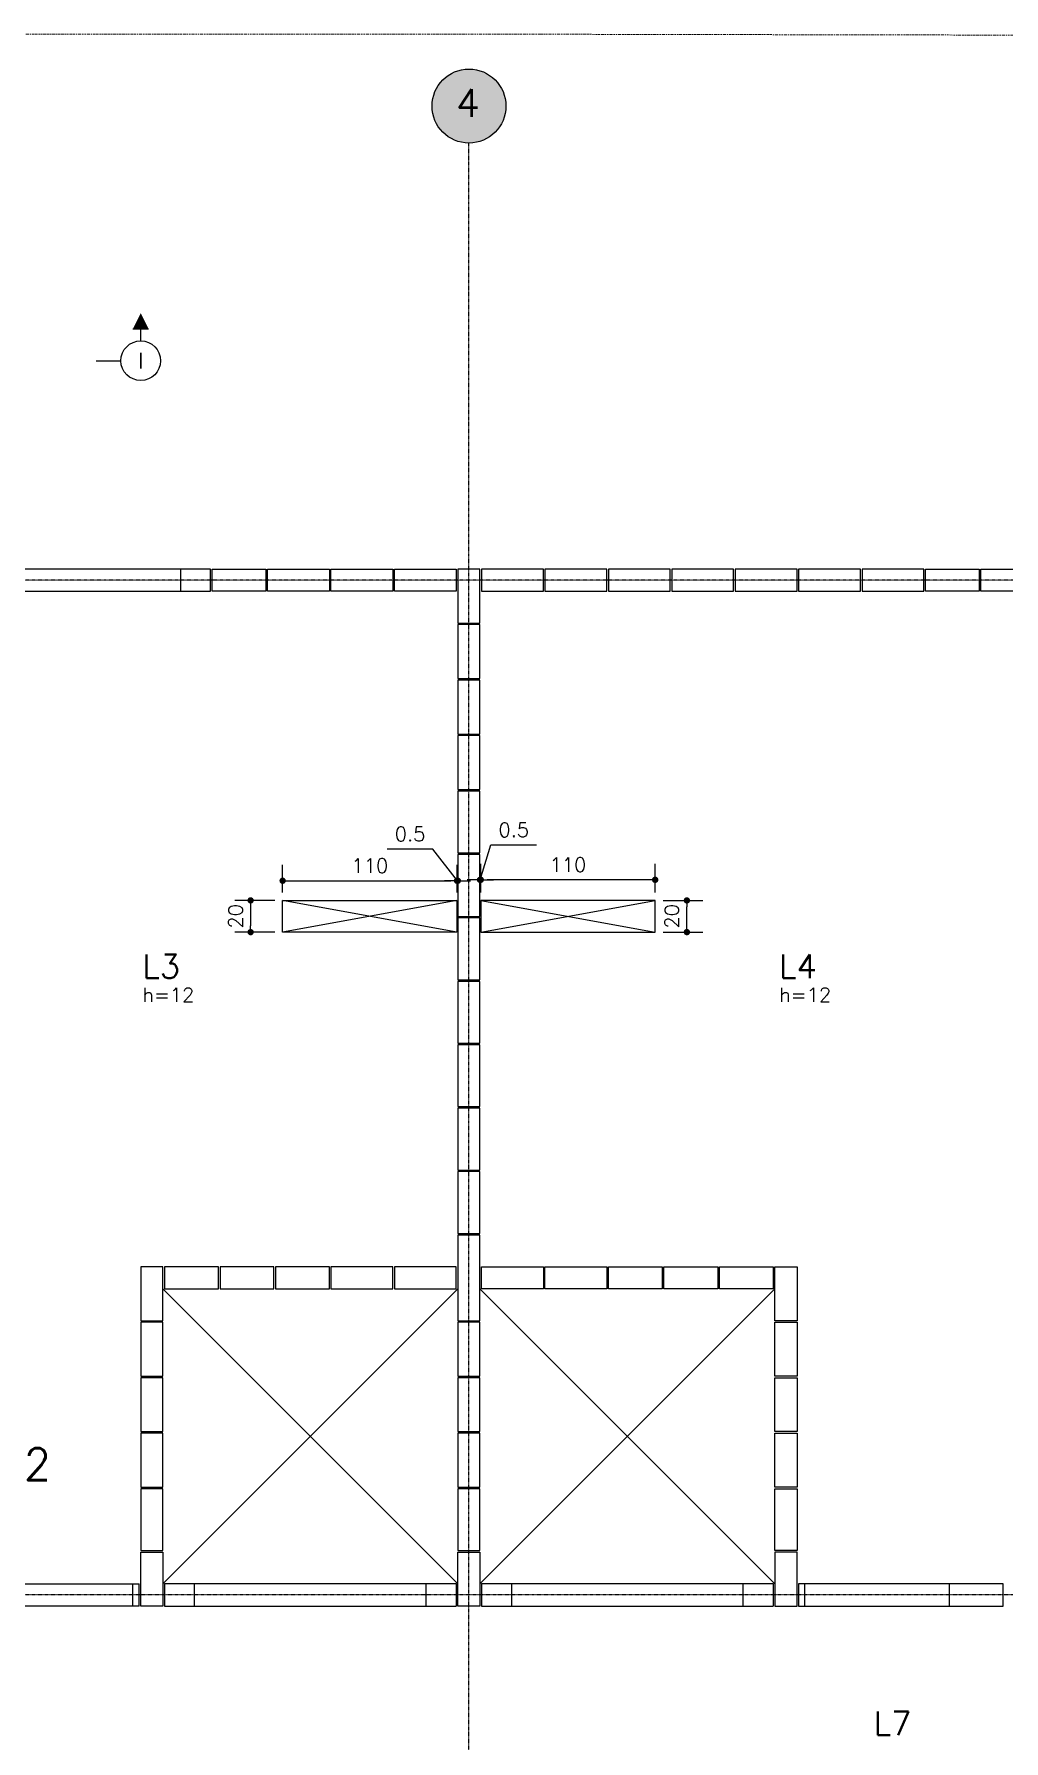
# Model space of a CAD drawing. Extents: x -856 to 20282, y 14720 to 28231.
# Drawn here: x 12993 to 13605, y 24281 to 25357 of the extents above; entities that cross this region are included whole.
import ezdxf
from ezdxf.enums import TextEntityAlignment as Align

# ---------------------------------------------------------------- set-up
doc = ezdxf.new("R2010")
doc.units = 0
doc.linetypes.add('AXES', pattern=[0.54, 0.3, -0.08, 0.08, -0.08])
doc.linetypes.add('Double dash', pattern=[55, 20, -5, 10, -5, 10, -5])
doc.layers.get('0').update_dxf_attribs({"linetype": 'CONTINUOUS'})
doc.layers.get('Defpoints').update_dxf_attribs({"linetype": 'CONTINUOUS'})
for name, color, linetype in [('COTA', 1, 'CONTINUOUS'), ('EIXOS', 1, 'AXES'), ('H4', 254, 'CONTINUOUS'), ('IND-EIXOS', 2, 'CONTINUOUS'), ('L-D', 2, 'CONTINUOUS'), ('L-N', 4, 'CONTINUOUS'), ('Linha_media', 4, 'CONTINUOUS'), ('PENA_1', 1, 'CONTINUOUS'), ('PENA_3', 3, 'CONTINUOUS'), ('PIL-N', 4, 'CONTINUOUS'), ('TEXT-EIXOS', 3, 'CONTINUOUS'), ('VIGA', 3, 'CONTINUOUS')]:
    doc.layers.add(name, color=color, linetype=linetype)
doc.layers.add('TLV-DVI-___-CNT', color=7, linetype='Double dash', lineweight=9)
doc.styles.add('COTA', font='romans.shx')
doc.styles.add('ROMANS', font='ROMANS')
doc.styles.get("Standard").update_dxf_attribs({"font": 'ROMANS.SHX'})
doc.styles.add('Texto1', font='romans.shx', dxfattribs={"height": 9})
doc.dimstyles.new('forma', dxfattribs={"dimscale": 5, "dimtxt": 1.8, "dimasz": 0.8, "dimexe": 2, "dimexo": 1, "dimgap": 1, "dimtad": 1, "dimdec": 1, "dimzin": 9, "dimdsep": 46, "dimtxsty": 'COTA', "dimblk1": 'DOT', "dimblk2": 'DOT', "dimsah": 1, "dimcen": 0, "dimdle": 1, "dimclrd": 256, "dimclre": 256, "dimclrt": 2, "dimadec": 0, "dimazin": 0, "dimtfac": 1, "dimtdec": 0, "dimtmove": 0, "dimatfit": 3, "dimfxl": 1, "dimtolj": 1, "dimtzin": 0, "dimarcsym": 0})

# ---------------------------------------------------------------- blocks, each defined once
blk = doc.blocks.new('Family - ___-2103959-PLANTA INFERIOR 2')
at = {"layer": 'TLV-DVI-___-CNT', "color": 1, "true_color": 0xff0000}
for p, q in [((-34123, 10030), (-30001, 10030)), ((-30001, 10030), (-17649, 10007))]:
    blk.add_line(p, q, dxfattribs=at)
blk = doc.blocks.new('A$C8a1ee3b4')
at = {"layer": 'TLV-DVI-___-CNT', "color": 1, "true_color": 0xff0000, "xscale": 0.1, "yscale": 0.1, "zscale": 0.1}
blk.add_blockref('Family - ___-2103959-PLANTA INFERIOR 2', (4865.2, 1037.1), dxfattribs=at)
blk = doc.blocks.new('seção_dir')
at = {"layer": 'Linha_media'}
for p, q in [((-1, 4), (1, 4)), ((0, 2.5), (0, 4)), ((-5.62, 0), (-2.5, 0))]:
    blk.add_line(p, q, dxfattribs=at)
blk.add_circle((0, 0), 2.5, dxfattribs=at)
blk.add_solid([(-1, 4), (0, 6), (1, 4)], dxfattribs=at)
blk = doc.blocks.new('atrib_seção')
at = {"layer": 'Linha_media', "style": 'ROMANS'}
blk.add_attdef('X', text='', height=2, dxfattribs=at).set_placement((0, 0), align=Align.MIDDLE)
blk = doc.blocks.new('_Dot')
at = {"color": 0, "linetype": 'ByBlock', "lineweight": -2}
blk.add_line((-0.5, 0), (-1, 0), dxfattribs=at)
at = {"color": 0, "linetype": 'ByBlock', "const_width": 0.5}
blk.add_lwpolyline([(-0.25, 0, 1), (0.25, 0, 1)], format="xyb", close=True, dxfattribs=at)
blk = doc.blocks.new('*D633')
at = {"layer": 'COTA', "lineweight": -2, "transparency": 16777216}
for p, q in [((13149.6, 24815.9), (13149.6, 24833.3)), ((13259.6, 24815.9), (13259.6, 24833.3)), ((13153.6, 24823.3), (13255.6, 24823.3))]:
    blk.add_line(p, q, dxfattribs=at)
at = {"layer": 'Defpoints', "color": 0, "transparency": 16777216}
for p in [(13259.6, 24823.3), (13149.6, 24810.9), (13259.6, 24810.9)]:
    blk.add_point(p, dxfattribs=at)
at = {"layer": 'COTA', "lineweight": -2, "transparency": 16777216, "xscale": 4, "yscale": 4, "zscale": 4, "rotation": 180}
blk.add_blockref('_Dot', (13149.6, 24823.3), dxfattribs=at)
at = {"layer": 'COTA', "lineweight": -2, "transparency": 16777216, "xscale": 4, "yscale": 4, "zscale": 4}
blk.add_blockref('_Dot', (13259.6, 24823.3), dxfattribs=at)
at = {"layer": 'COTA', "color": 2, "transparency": 16777216, "insert": (13204.6, 24832.8), "char_height": 9, "attachment_point": 5, "style": 'COTA'}
blk.add_mtext('\\A1;110 ', dxfattribs=at)
blk = doc.blocks.new('*D634')
at = {"layer": 'COTA', "lineweight": -2, "transparency": 16777216}
for p, q in [((13244.4, 24843.3), (13215.6, 24843.3)), ((13259.8, 24823.3), (13244.4, 24843.3)), ((13259.6, 24815.9), (13259.6, 24833.3)), ((13260.1, 24815.9), (13260.1, 24833.3)), ((13255.6, 24823.3), (13251.6, 24823.3)), ((13259.6, 24823.3), (13260.1, 24823.3)), ((13259.6, 24823.3), (13260.1, 24823.3)), ((13264.1, 24823.3), (13268.1, 24823.3))]:
    blk.add_line(p, q, dxfattribs=at)
at = {"layer": 'Defpoints', "color": 0, "transparency": 16777216}
for p in [(13260.1, 24823.3), (13259.6, 24810.9), (13260.1, 24810.9)]:
    blk.add_point(p, dxfattribs=at)
at = {"layer": 'COTA', "lineweight": -2, "transparency": 16777216, "xscale": 4, "yscale": 4, "zscale": 4}
blk.add_blockref('_Dot', (13259.6, 24823.3), dxfattribs=at)
at = {"layer": 'COTA', "lineweight": -2, "transparency": 16777216, "xscale": 4, "yscale": 4, "zscale": 4, "rotation": 180}
blk.add_blockref('_Dot', (13260.1, 24823.3), dxfattribs=at)
at = {"layer": 'COTA', "color": 2, "transparency": 16777216, "insert": (13230, 24852.8), "char_height": 9, "attachment_point": 5, "style": 'COTA'}
blk.add_mtext('\\A1;0.5 ', dxfattribs=at)
blk = doc.blocks.new('*D635')
at = {"layer": 'COTA', "lineweight": -2, "transparency": 16777216}
for p, q in [((13144.6, 24810.9), (13119.4, 24810.9)), ((13129.4, 24806.9), (13129.4, 24794.9)), ((13144.6, 24790.9), (13119.4, 24790.9))]:
    blk.add_line(p, q, dxfattribs=at)
at = {"layer": 'Defpoints', "color": 0, "transparency": 16777216}
for p in [(13149.6, 24810.9), (13129.4, 24790.9), (13149.6, 24790.9)]:
    blk.add_point(p, dxfattribs=at)
at = {"layer": 'COTA', "lineweight": -2, "transparency": 16777216, "xscale": 4, "yscale": 4, "zscale": 4}
for p, rotation in [((13129.4, 24810.9), 90), ((13129.4, 24790.9), 270)]:
    blk.add_blockref('_Dot', p, dxfattribs=dict(at, rotation=rotation))
at = {"layer": 'COTA', "color": 2, "transparency": 16777216, "insert": (13119.9, 24800.9), "char_height": 9, "attachment_point": 5, "rotation": 90, "style": 'COTA'}
blk.add_mtext('\\A1;20 ', dxfattribs=at)
blk = doc.blocks.new('*D636')
at = {"layer": 'COTA', "lineweight": -2, "transparency": 16777216}
for p, q in [((13389.6, 24810.9), (13414.6, 24810.9)), ((13404.6, 24794.9), (13404.6, 24806.9)), ((13389.6, 24790.9), (13414.6, 24790.9))]:
    blk.add_line(p, q, dxfattribs=at)
at = {"layer": 'Defpoints', "color": 0, "transparency": 16777216}
for p in [(13384.6, 24810.9), (13404.6, 24810.9), (13384.6, 24790.9)]:
    blk.add_point(p, dxfattribs=at)
at = {"layer": 'COTA', "lineweight": -2, "transparency": 16777216, "xscale": 4, "yscale": 4, "zscale": 4}
for p, rotation in [((13404.6, 24810.9), 90), ((13404.6, 24790.9), 270)]:
    blk.add_blockref('_Dot', p, dxfattribs=dict(at, rotation=rotation))
at = {"layer": 'COTA', "color": 2, "transparency": 16777216, "insert": (13395.1, 24800.9), "char_height": 9, "attachment_point": 5, "rotation": 90, "style": 'COTA'}
blk.add_mtext('\\A1;20 ', dxfattribs=at)
blk = doc.blocks.new('*D637')
at = {"layer": 'COTA', "lineweight": -2, "transparency": 16777216}
for p, q in [((13274.6, 24815.9), (13274.6, 24833.9)), ((13384.6, 24815.9), (13384.6, 24833.9)), ((13380.6, 24823.9), (13278.6, 24823.9))]:
    blk.add_line(p, q, dxfattribs=at)
at = {"layer": 'Defpoints', "color": 0, "transparency": 16777216}
for p in [(13274.6, 24823.9), (13274.6, 24810.9), (13384.6, 24810.9)]:
    blk.add_point(p, dxfattribs=at)
at = {"layer": 'COTA', "lineweight": -2, "transparency": 16777216, "xscale": 4, "yscale": 4, "zscale": 4, "rotation": 180}
blk.add_blockref('_Dot', (13274.6, 24823.9), dxfattribs=at)
at = {"layer": 'COTA', "lineweight": -2, "transparency": 16777216, "xscale": 4, "yscale": 4, "zscale": 4}
blk.add_blockref('_Dot', (13384.6, 24823.9), dxfattribs=at)
at = {"layer": 'COTA', "color": 2, "transparency": 16777216, "insert": (13329.6, 24833.4), "char_height": 9, "attachment_point": 5, "style": 'COTA'}
blk.add_mtext('\\A1;110 ', dxfattribs=at)
blk = doc.blocks.new('*D638')
at = {"layer": 'COTA', "lineweight": -2, "transparency": 16777216}
for p, q in [((13274.3, 24823.9), (13280.9, 24845.9)), ((13280.9, 24845.9), (13309.8, 24845.9)), ((13274.1, 24815.9), (13274.1, 24833.9)), ((13274.6, 24815.9), (13274.6, 24833.9)), ((13270.1, 24823.9), (13266.1, 24823.9)), ((13274.6, 24823.9), (13274.1, 24823.9)), ((13274.6, 24823.9), (13274.1, 24823.9)), ((13278.6, 24823.9), (13282.6, 24823.9))]:
    blk.add_line(p, q, dxfattribs=at)
at = {"layer": 'Defpoints', "color": 0, "transparency": 16777216}
for p in [(13274.1, 24823.9), (13274.1, 24810.9), (13274.6, 24810.9)]:
    blk.add_point(p, dxfattribs=at)
at = {"layer": 'COTA', "lineweight": -2, "transparency": 16777216, "xscale": 4, "yscale": 4, "zscale": 4}
blk.add_blockref('_Dot', (13274.1, 24823.9), dxfattribs=at)
at = {"layer": 'COTA', "lineweight": -2, "transparency": 16777216, "xscale": 4, "yscale": 4, "zscale": 4, "rotation": 180}
blk.add_blockref('_Dot', (13274.6, 24823.9), dxfattribs=at)
at = {"layer": 'COTA', "color": 2, "transparency": 16777216, "insert": (13295.4, 24855.4), "char_height": 9, "attachment_point": 5, "style": 'COTA'}
blk.add_mtext('\\A1;0.5 ', dxfattribs=at)

msp = doc.modelspace()

# ---------------------------------------------------------------- hatches: boundary and pattern name
at = {"layer": 'H4'}
h = msp.add_hatch(color=256, dxfattribs=at)
edge = h.paths.add_edge_path()
edge.add_arc((13267.15, 25311.91), 23.33, 0, 360)

# ---------------------------------------------------------------- linework, layer by layer
msp.add_line((12930.08, 24379.86), (13059.08, 24379.86))
for points in [[(13104.08, 25019.9), (12945.08, 25019.9), (12945.08, 25005.9), (13104.08, 25005.9)], [(13085.08, 25019.9), (13085.08, 25005.9)], [(13104.08, 25005.9), (13104.08, 25019.9)], [(13105.08, 25019.86), (13139.08, 25019.86), (13139.08, 25005.86), (13105.08, 25005.86), (13105.08, 25019.86)], [(13140.08, 25019.86), (13179.08, 25019.86), (13179.08, 25005.86), (13140.08, 25005.86), (13140.08, 25019.86)], [(13180.08, 25019.86), (13219.08, 25019.86), (13219.08, 25005.86), (13180.08, 25005.86), (13180.08, 25019.86)], [(13220.08, 25019.86), (13259.08, 25019.86), (13259.08, 25005.86), (13220.08, 25005.86), (13220.08, 25019.86)], [(13260.08, 25019.86), (13260.08, 24985.86), (13274.08, 24985.86), (13274.08, 25019.86), (13260.08, 25019.86)], [(13314.08, 25019.86), (13275.08, 25019.86), (13275.08, 25005.86), (13314.08, 25005.86), (13314.08, 25019.86)], [(13354.08, 25019.86), (13315.08, 25019.86), (13315.08, 25005.86), (13354.08, 25005.86), (13354.08, 25019.86)], [(13394.08, 25019.86), (13355.08, 25019.86), (13355.08, 25005.86), (13394.08, 25005.86), (13394.08, 25019.86)], [(13434.08, 25019.86), (13395.08, 25019.86), (13395.08, 25005.86), (13434.08, 25005.86), (13434.08, 25019.86)], [(13474.08, 25019.86), (13435.08, 25019.86), (13435.08, 25005.86), (13474.08, 25005.86), (13474.08, 25019.86)], [(13514.08, 25019.86), (13475.08, 25019.86), (13475.08, 25005.86), (13514.08, 25005.86), (13514.08, 25019.86)], [(13554.08, 25019.86), (13515.08, 25019.86), (13515.08, 25005.86), (13554.08, 25005.86), (13554.08, 25019.86)], [(13555.08, 25019.86), (13589.08, 25019.86), (13589.08, 25005.86), (13555.08, 25005.86), (13555.08, 25019.86)], [(13590.08, 25019.86), (13624.08, 25019.86), (13624.08, 25005.86), (13590.08, 25005.86), (13590.08, 25019.86)], [(13260.08, 24984.86), (13260.08, 24950.86), (13274.08, 24950.86), (13274.08, 24984.86), (13260.08, 24984.86)], [(13260.08, 24949.86), (13260.08, 24915.86), (13274.08, 24915.86), (13274.08, 24949.86), (13260.08, 24949.86)], [(13260.08, 24914.86), (13260.08, 24880.86), (13274.08, 24880.86), (13274.08, 24914.86), (13260.08, 24914.86)], [(13260.08, 24879.86), (13260.08, 24840.86), (13274.08, 24840.86), (13274.08, 24879.86), (13260.08, 24879.86)], [(13260.08, 24839.86), (13260.08, 24800.86), (13274.08, 24800.86), (13274.08, 24839.86), (13260.08, 24839.86)], [(13260.08, 24799.86), (13260.08, 24760.86), (13274.08, 24760.86), (13274.08, 24799.86), (13260.08, 24799.86)], [(13260.08, 24759.86), (13260.08, 24720.86), (13274.08, 24720.86), (13274.08, 24759.86), (13260.08, 24759.86)], [(13260.08, 24719.86), (13260.08, 24680.86), (13274.08, 24680.86), (13274.08, 24719.86), (13260.08, 24719.86)], [(13260.08, 24679.86), (13260.08, 24640.86), (13274.08, 24640.86), (13274.08, 24679.86), (13260.08, 24679.86)], [(13260.08, 24639.86), (13260.08, 24600.86), (13274.08, 24600.86), (13274.08, 24639.86), (13260.08, 24639.86)], [(13260.08, 24599.86), (13260.08, 24545.86), (13274.08, 24545.86), (13274.08, 24599.86), (13260.08, 24599.86)], [(13060.08, 24579.86), (13060.08, 24545.86), (13074.08, 24545.86), (13074.08, 24579.86), (13060.08, 24579.86)], [(13109.08, 24579.86), (13075.08, 24579.86), (13075.08, 24565.86), (13109.08, 24565.86), (13109.08, 24579.86)], [(13144.08, 24579.86), (13110.08, 24579.86), (13110.08, 24565.86), (13144.08, 24565.86), (13144.08, 24579.86)], [(13179.08, 24579.86), (13145.08, 24579.86), (13145.08, 24565.86), (13179.08, 24565.86), (13179.08, 24579.86)], [(13180.08, 24565.86), (13219.08, 24565.86), (13219.08, 24579.86), (13180.08, 24579.86), (13180.08, 24565.86)], [(13220.08, 24565.86), (13259.08, 24565.86), (13259.08, 24579.86), (13220.08, 24579.86), (13220.08, 24565.86)], [(13314.08, 24565.86), (13275.08, 24565.86), (13275.08, 24579.86), (13314.08, 24579.86), (13314.08, 24565.86)], [(13354.08, 24565.86), (13315.08, 24565.86), (13315.08, 24579.86), (13354.08, 24579.86), (13354.08, 24565.86)], [(13355.08, 24579.86), (13389.08, 24579.86), (13389.08, 24565.86), (13355.08, 24565.86), (13355.08, 24579.86)], [(13390.08, 24579.86), (13424.08, 24579.86), (13424.08, 24565.86), (13390.08, 24565.86), (13390.08, 24579.86)], [(13425.08, 24579.86), (13459.08, 24579.86), (13459.08, 24565.86), (13425.08, 24565.86), (13425.08, 24579.86)], [(13474.08, 24579.86), (13474.08, 24545.86), (13460.08, 24545.86), (13460.08, 24579.86), (13474.08, 24579.86)], [(13060.08, 24544.86), (13060.08, 24510.86), (13074.08, 24510.86), (13074.08, 24544.86), (13060.08, 24544.86)], [(13260.08, 24544.86), (13260.08, 24510.86), (13274.08, 24510.86), (13274.08, 24544.86), (13260.08, 24544.86)], [(13474.08, 24544.86), (13474.08, 24510.86), (13460.08, 24510.86), (13460.08, 24544.86), (13474.08, 24544.86)], [(13060.08, 24509.86), (13060.08, 24475.86), (13074.08, 24475.86), (13074.08, 24509.86), (13060.08, 24509.86)], [(13260.08, 24509.86), (13260.08, 24475.86), (13274.08, 24475.86), (13274.08, 24509.86), (13260.08, 24509.86)], [(13474.08, 24509.86), (13474.08, 24475.86), (13460.08, 24475.86), (13460.08, 24509.86), (13474.08, 24509.86)], [(13060.08, 24474.86), (13060.08, 24440.86), (13074.08, 24440.86), (13074.08, 24474.86), (13060.08, 24474.86)], [(13260.08, 24474.86), (13260.08, 24440.86), (13274.08, 24440.86), (13274.08, 24474.86), (13260.08, 24474.86)], [(13474.08, 24474.86), (13474.08, 24440.86), (13460.08, 24440.86), (13460.08, 24474.86), (13474.08, 24474.86)], [(13060.08, 24439.86), (13060.08, 24400.86), (13074.08, 24400.86), (13074.08, 24439.86), (13060.08, 24439.86)], [(13260.08, 24439.86), (13260.08, 24400.86), (13274.08, 24400.86), (13274.08, 24439.86), (13260.08, 24439.86)], [(13474.08, 24439.86), (13474.08, 24400.86), (13460.08, 24400.86), (13460.08, 24439.86), (13474.08, 24439.86)], [(13060.08, 24365.86), (13060.08, 24399.86), (13074.08, 24399.86), (13074.08, 24365.86), (13060.08, 24365.86)], [(13260.08, 24365.86), (13260.08, 24399.86), (13274.08, 24399.86), (13274.08, 24365.86), (13260.08, 24365.86)], [(13474.08, 24365.86), (13474.08, 24399.86), (13460.08, 24399.86), (13460.08, 24365.86), (13474.08, 24365.86)], [(13059.08, 24365.86), (12930.08, 24365.86), (12930.08, 24379.86)], [(13055.08, 24365.86), (13055.08, 24379.86)], [(13059.08, 24365.86), (13059.08, 24379.86)], [(13259.08, 24379.86), (13075.08, 24379.86), (13075.08, 24365.86), (13259.08, 24365.86)], [(13094.08, 24365.86), (13094.08, 24379.86)], [(13240.08, 24365.86), (13240.08, 24379.86)], [(13259.08, 24379.86), (13259.08, 24365.86)], [(13459.08, 24379.86), (13275.08, 24379.86), (13275.08, 24365.86), (13459.08, 24365.86)], [(13294.08, 24365.86), (13294.08, 24379.86)], [(13440.08, 24365.86), (13440.08, 24379.86)], [(13459.08, 24379.86), (13459.08, 24365.86)], [(13604.08, 24379.86), (13475.08, 24379.86), (13475.08, 24365.86)], [(13479.08, 24365.86), (13479.08, 24379.86)], [(13570.08, 24379.86), (13570.08, 24365.86)], [(13604.08, 24365.86), (13604.08, 24379.86)], [(13475.08, 24365.86), (13604.08, 24365.86)]]:
    msp.add_lwpolyline(points)
for points in [[(13149.58, 24810.86), (13259.58, 24810.86), (13259.58, 24790.86), (13149.58, 24790.86)], [(13384.58, 24810.86), (13274.58, 24810.86), (13274.58, 24790.86), (13384.58, 24790.86)]]:
    msp.add_lwpolyline(points, close=True)
at = {"layer": 'EIXOS', "color": 244, "true_color": 0x991b1e}
for p, q in [((13267.08, 23567.91), (13267.08, 25288.58)), ((14564.38, 25012.86), (11875.62, 25012.86)), ((14564.38, 24372.86), (11875.62, 24372.86))]:
    msp.add_line(p, q, dxfattribs=at)
at = {"layer": 'IND-EIXOS'}
msp.add_circle((13267.15, 25311.91), 23.33, dxfattribs=at)
at = {"layer": 'PENA_1'}
for p, q in [((13259.58, 24810.86), (13149.58, 24790.86)), ((13259.58, 24790.86), (13149.58, 24810.86)), ((13274.58, 24810.86), (13384.58, 24790.86)), ((13274.58, 24790.86), (13384.58, 24810.86)), ((13074.08, 24565.86), (13260.08, 24379.86)), ((13260.08, 24565.86), (13074.08, 24379.86)), ((13460.08, 24565.86), (13274.08, 24379.86)), ((13274.08, 24565.86), (13460.08, 24379.86))]:
    msp.add_line(p, q, dxfattribs=at)

# ---------------------------------------------------------------- block references
at = {"layer": 'PENA_3', "xscale": 5, "yscale": 5, "zscale": 5}
msp.add_blockref('seção_dir', (13060.06, 25151.31), dxfattribs=at)
msp.add_blockref('atrib_seção', (13060.06, 25151.31), dxfattribs=at).add_auto_attribs({'X': 'I'})
at = {"layer": 'VIGA'}
msp.add_blockref('A$C8a1ee3b4', (11446.63, 23317.1), dxfattribs=at)

# ---------------------------------------------------------------- texts
at = {"layer": 'L-D', "style": 'Texto1'}
for p in [(13061.1, 24746.88), (13462.81, 24746.88)]:
    msp.add_text('h=12', height=9, dxfattribs=at).set_placement(p)
at = {"layer": 'L-N'}
for s, p in [('L3', (13061.1, 24761.88)), ('L4', (13462.81, 24761.88)), ('L7', (13522.47, 24284.34))]:
    msp.add_text(s, height=15, dxfattribs=at).set_placement(p)
at = {"layer": 'PIL-N', "linetype": 'Continuous'}
msp.add_text('P102', height=20, dxfattribs=at).set_placement((12934.08, 24445.36))
at = {"layer": 'TEXT-EIXOS'}
msp.add_text('4', height=17.5, dxfattribs=at).set_placement((13258.99, 25305.15))

# ---------------------------------------------------------------- dimensions: what is measured, and where the dimension line sits
at = {"layer": 'COTA'}
dim = msp.add_linear_dim(base=(13260.08, 24823.31), p1=(13259.58, 24810.86), p2=(13260.08, 24810.86), dimstyle='forma', override={"dimpost": ' ', "dimtmove": 1}, dxfattribs=at)
dim.commit()
dim.dimension.update_dxf_attribs({"geometry": '*D634', "text_midpoint": (13239.45, 24843.34), "dimtype": 160})
for base, p1, p2, override, picture, middle in [((13274.08, 24823.88), (13274.58, 24810.86), (13274.08, 24810.86), {"dimpost": ' ', "dimtmove": 1}, '*D638', (13285.93, 24855.38)), ((13259.58, 24823.31), (13149.58, 24810.86), (13259.58, 24810.86), {"dimpost": ' '}, '*D633', (13204.58, 24832.81)), ((13274.58, 24823.88), (13384.58, 24810.86), (13274.58, 24810.86), {"dimpost": ' '}, '*D637', (13329.58, 24833.38))]:
    dim = msp.add_linear_dim(base=base, p1=p1, p2=p2, dimstyle='forma', override=override, dxfattribs=at)
    dim.commit()
    dim.dimension.update_dxf_attribs({"geometry": picture, "text_midpoint": middle})
for base, p1, p2, picture, middle in [((13129.44, 24790.86), (13149.58, 24810.86), (13149.58, 24790.86), '*D635', (13129.44, 24800.86)), ((13404.64, 24810.86), (13384.58, 24790.86), (13384.58, 24810.86), '*D636', (13404.64, 24800.86))]:
    dim = msp.add_linear_dim(base=base, p1=p1, p2=p2, angle=90, dimstyle='forma', override={"dimpost": ' '}, dxfattribs=at)
    dim.commit()
    dim.dimension.update_dxf_attribs({"geometry": picture, "text_midpoint": middle, "dimtype": 160})

doc.saveas('drawing.dxf')
